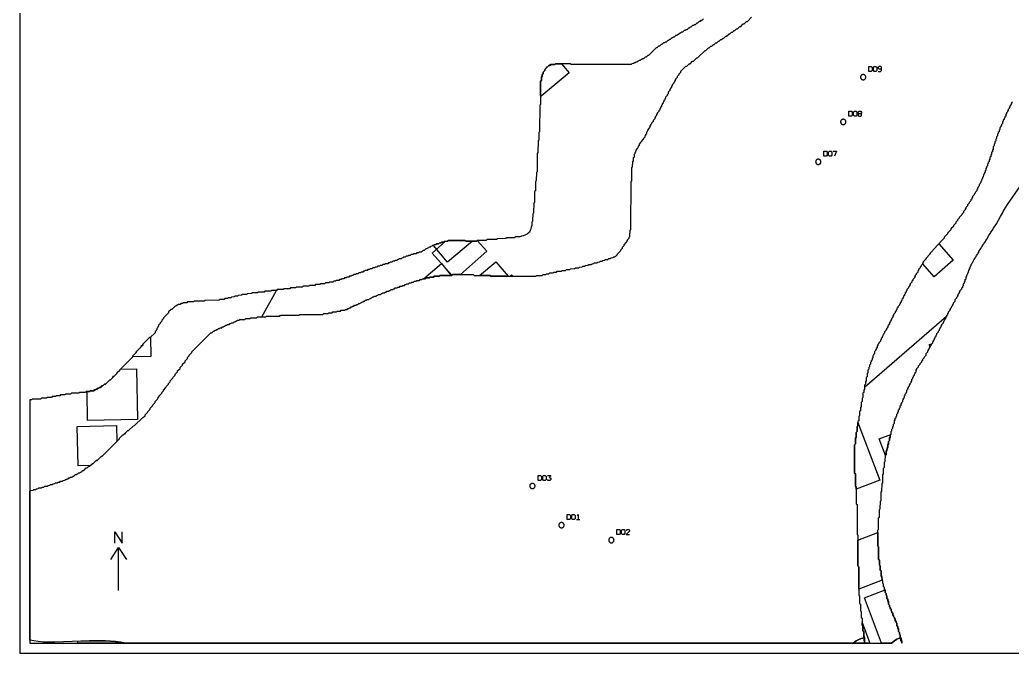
# Model space of a CAD drawing. Header units: millimetres. Extents: x 0 to 1219, y 0 to 1240.
# Drawn here: x 0 to 597, y 0 to 381 of the extents above; entities that cross this region are included whole.
import ezdxf

# ---------------------------------------------------------------- set-up
doc = ezdxf.new("R2010")
doc.units = ezdxf.units.MM
for name, color, linetype in [('CUT_DOWEL_3.2', 2, 'Continuous'), ('CUT_OUTER', 1, 'Continuous'), ('ENGRAVE_BLDG_BOX', 5, 'Continuous'), ('ENGRAVE_BLDG_FOOTPRINT', 8, 'Continuous'), ('ENGRAVE_NEXT', 3, 'Continuous'), ('ENGRAVE_NORTH', 2, 'Continuous'), ('ENGRAVE_SITE_BOUNDARY', 6, 'Continuous'), ('ENGRAVE_TEXT', 2, 'Continuous'), ('SHEET_EDGE', 7, 'Continuous')]:
    doc.layers.add(name, color=color, linetype=linetype)

msp = doc.modelspace()

# ---------------------------------------------------------------- linework, layer by layer
at = {"layer": 'CUT_DOWEL_3.2'}
for points in [[(509.29, 346.95), (509.28, 347.16), (509.24, 347.37), (509.17, 347.56), (509.08, 347.75), (508.96, 347.93), (508.82, 348.08), (508.66, 348.22), (508.49, 348.34), (508.3, 348.43), (508.1, 348.5), (507.9, 348.54), (507.69, 348.55), (507.48, 348.54), (507.28, 348.5), (507.08, 348.43), (506.89, 348.34), (506.72, 348.22), (506.56, 348.08), (506.42, 347.93), (506.3, 347.75), (506.21, 347.56), (506.15, 347.37), (506.1, 347.16), (506.09, 346.95), (506.1, 346.74), (506.15, 346.54), (506.21, 346.34), (506.3, 346.15), (506.42, 345.98), (506.56, 345.82), (506.72, 345.68), (506.89, 345.57), (507.08, 345.47), (507.28, 345.41), (507.48, 345.37), (507.69, 345.35), (507.9, 345.37), (508.1, 345.41), (508.3, 345.47), (508.49, 345.57), (508.66, 345.68), (508.82, 345.82), (508.96, 345.98), (509.08, 346.15), (509.17, 346.34), (509.24, 346.54), (509.28, 346.74), (509.29, 346.95)], [(497.29, 319.95), (497.28, 320.16), (497.24, 320.37), (497.17, 320.56), (497.08, 320.75), (496.96, 320.93), (496.82, 321.08), (496.66, 321.22), (496.49, 321.34), (496.3, 321.43), (496.1, 321.5), (495.9, 321.54), (495.69, 321.55), (495.48, 321.54), (495.28, 321.5), (495.08, 321.43), (494.89, 321.34), (494.72, 321.22), (494.56, 321.08), (494.42, 320.93), (494.3, 320.75), (494.21, 320.56), (494.15, 320.37), (494.1, 320.16), (494.09, 319.95), (494.1, 319.74), (494.15, 319.54), (494.21, 319.34), (494.3, 319.15), (494.42, 318.98), (494.56, 318.82), (494.72, 318.68), (494.89, 318.57), (495.08, 318.47), (495.28, 318.41), (495.48, 318.37), (495.69, 318.35), (495.9, 318.37), (496.1, 318.41), (496.3, 318.47), (496.49, 318.57), (496.66, 318.68), (496.82, 318.82), (496.96, 318.98), (497.08, 319.15), (497.17, 319.34), (497.24, 319.54), (497.28, 319.74), (497.29, 319.95)], [(482.29, 295.95), (482.28, 296.16), (482.24, 296.37), (482.17, 296.56), (482.08, 296.75), (481.96, 296.93), (481.82, 297.08), (481.66, 297.22), (481.49, 297.34), (481.3, 297.43), (481.1, 297.5), (480.9, 297.54), (480.69, 297.55), (480.48, 297.54), (480.28, 297.5), (480.08, 297.43), (479.89, 297.34), (479.72, 297.22), (479.56, 297.08), (479.42, 296.93), (479.3, 296.75), (479.21, 296.56), (479.15, 296.37), (479.1, 296.16), (479.09, 295.95), (479.1, 295.74), (479.15, 295.54), (479.21, 295.34), (479.3, 295.15), (479.42, 294.98), (479.56, 294.82), (479.72, 294.68), (479.89, 294.57), (480.08, 294.47), (480.28, 294.41), (480.48, 294.37), (480.69, 294.35), (480.9, 294.37), (481.1, 294.41), (481.3, 294.47), (481.49, 294.57), (481.66, 294.68), (481.82, 294.82), (481.96, 294.98), (482.08, 295.15), (482.17, 295.34), (482.24, 295.54), (482.28, 295.74), (482.29, 295.95)], [(310.18, 100.69), (310.16, 100.9), (310.12, 101.11), (310.06, 101.31), (309.96, 101.49), (309.85, 101.67), (309.71, 101.83), (309.55, 101.96), (309.38, 102.08), (309.19, 102.17), (308.99, 102.24), (308.79, 102.28), (308.58, 102.29), (308.37, 102.28), (308.16, 102.24), (307.97, 102.17), (307.78, 102.08), (307.6, 101.96), (307.45, 101.83), (307.31, 101.67), (307.19, 101.49), (307.1, 101.31), (307.03, 101.11), (306.99, 100.9), (306.98, 100.69), (306.99, 100.49), (307.03, 100.28), (307.1, 100.08), (307.19, 99.89), (307.31, 99.72), (307.45, 99.56), (307.6, 99.43), (307.78, 99.31), (307.97, 99.22), (308.16, 99.15), (308.37, 99.11), (308.58, 99.09), (308.79, 99.11), (308.99, 99.15), (309.19, 99.22), (309.38, 99.31), (309.55, 99.43), (309.71, 99.56), (309.85, 99.72), (309.96, 99.89), (310.06, 100.08), (310.12, 100.28), (310.16, 100.49), (310.18, 100.69)], [(327.69, 77.1), (327.68, 77.31), (327.64, 77.51), (327.57, 77.71), (327.48, 77.9), (327.36, 78.07), (327.22, 78.23), (327.07, 78.37), (326.89, 78.48), (326.7, 78.58), (326.51, 78.64), (326.3, 78.68), (326.09, 78.7), (325.88, 78.68), (325.68, 78.64), (325.48, 78.58), (325.29, 78.48), (325.12, 78.37), (324.96, 78.23), (324.82, 78.07), (324.71, 77.9), (324.61, 77.71), (324.55, 77.51), (324.5, 77.31), (324.49, 77.1), (324.5, 76.89), (324.55, 76.68), (324.61, 76.49), (324.71, 76.3), (324.82, 76.12), (324.96, 75.97), (325.12, 75.83), (325.29, 75.71), (325.48, 75.62), (325.68, 75.55), (325.88, 75.51), (326.09, 75.5), (326.3, 75.51), (326.51, 75.55), (326.7, 75.62), (326.89, 75.71), (327.07, 75.83), (327.22, 75.97), (327.36, 76.12), (327.48, 76.3), (327.57, 76.49), (327.64, 76.68), (327.68, 76.89), (327.69, 77.1)], [(357.69, 68.1), (357.68, 68.31), (357.64, 68.51), (357.57, 68.71), (357.48, 68.9), (357.36, 69.07), (357.22, 69.23), (357.07, 69.37), (356.89, 69.48), (356.7, 69.58), (356.51, 69.64), (356.3, 69.68), (356.09, 69.7), (355.88, 69.68), (355.68, 69.64), (355.48, 69.58), (355.29, 69.48), (355.12, 69.37), (354.96, 69.23), (354.82, 69.07), (354.71, 68.9), (354.61, 68.71), (354.55, 68.51), (354.5, 68.31), (354.49, 68.1), (354.5, 67.89), (354.55, 67.68), (354.61, 67.49), (354.71, 67.3), (354.82, 67.12), (354.96, 66.97), (355.12, 66.83), (355.29, 66.71), (355.48, 66.62), (355.68, 66.55), (355.88, 66.51), (356.09, 66.5), (356.3, 66.51), (356.51, 66.55), (356.7, 66.62), (356.89, 66.71), (357.07, 66.83), (357.22, 66.97), (357.36, 67.12), (357.48, 67.3), (357.57, 67.49), (357.64, 67.68), (357.68, 67.89), (357.69, 68.1)]]:
    msp.add_lwpolyline(points, close=True, dxfattribs=at)
at = {"layer": 'CUT_OUTER'}
msp.add_lwpolyline([(411.5, 382.02), (410.5, 381.03), (410, 381.02), (409.5, 380.53), (409, 380.52), (408, 379.53), (407.48, 379.5), (406.5, 378.53), (406, 378.52), (405.5, 378.03), (405, 378.02), (404, 377.03), (403.5, 377.02), (403, 376.53), (402.5, 376.52), (401.5, 375.53), (401, 375.52), (400.5, 375.03), (400, 375.02), (399, 374.03), (398.5, 374.02), (398, 373.53), (397.5, 373.52), (396.5, 372.53), (396, 372.52), (395.5, 372.03), (395, 372.02), (394, 371.03), (393.5, 371.02), (393, 370.53), (392.5, 370.52), (391.5, 369.53), (391, 369.52), (390.5, 369.03), (390, 369.02), (389, 368.03), (388.5, 368.02), (388, 367.53), (387.5, 367.52), (386.5, 366.53), (386, 366.52), (385, 365.53), (384.5, 365.52), (383.5, 364.53), (382.98, 364.5), (378.5, 360.04), (378, 360.02), (377, 359.04), (376.5, 359.03), (375.5, 358.05), (375, 358.03), (374.5, 357.54), (374, 357.53), (373.5, 357.04), (373, 357.03), (372.5, 356.55), (372, 356.53), (371.5, 356.05), (371, 356.03), (370.5, 355.55), (369.94, 355.5), (369.5, 355.06), (368.5, 355.03), (368, 354.56), (332.5, 354.53), (332, 354.55), (331.5, 355.02), (322.5, 355.02), (322, 354.54), (319.5, 354.51), (319, 354.03), (318.48, 354), (317.5, 353.03), (316.98, 353), (316.97, 352.5), (316, 351.53), (315.96, 351), (314.98, 350), (314.96, 349), (314.48, 348.5), (314.46, 347.5), (313.98, 347), (313.95, 345), (313.48, 344.5), (313.44, 331), (313.42, 330.5), (312.96, 330), (312.92, 314.5), (312.89, 314), (312.45, 313.5), (312.39, 309), (311.95, 308.5), (311.88, 301.5), (311.45, 301), (311.4, 290.5), (311.36, 290), (310.94, 289.5), (310.85, 284.5), (310.43, 284), (310.33, 278.5), (309.92, 278), (309.85, 272), (309.79, 271.5), (309.5, 271.21), (309.4, 271), (309.3, 265.5), (309.22, 265), (309, 264.79), (308.86, 264.5), (308.72, 260.5), (308.6, 260), (308.3, 259.5), (308.14, 257.5), (307.73, 256.5), (307.49, 255), (307.3, 254.5), (306.72, 253.5), (305.5, 252.32), (305, 252.07), (304, 251.83), (303, 251.39), (302, 251.25), (301.5, 250.99), (301, 250.84), (298.5, 250.67), (298, 250.36), (297.5, 250.25), (293, 250.12), (292.75, 250), (292.5, 249.75), (292, 249.68), (287.5, 249.59), (287, 249.19), (286.5, 249.14), (281.5, 249.07), (281, 248.65), (280.5, 248.61), (275.5, 248.56), (275, 248.13), (268.5, 248.1), (268, 248.55), (258, 248.53), (257.5, 248.06), (255.5, 248.03), (255, 247.55), (254, 247.53), (253.5, 247.05), (252.5, 247.03), (252, 246.55), (251, 246.53), (250.5, 246.05), (249.5, 246.03), (249, 245.55), (248.5, 245.53), (248, 245.05), (247.5, 245.03), (247, 244.55), (246.5, 244.53), (246, 244.05), (245.5, 244.03), (245, 243.55), (244.5, 243.53), (243.5, 242.56), (243, 242.53), (242.5, 242.05), (241.94, 242), (241.5, 241.56), (240.5, 241.53), (240, 241.05), (239, 241.03), (238.5, 240.55), (237, 240.52), (236.5, 240.05), (235.5, 240.02), (235, 239.55), (234, 239.52), (233.5, 239.04), (232.5, 239.02), (232, 238.54), (231, 238.52), (230.5, 238.04), (229.96, 238), (229.5, 237.54), (228.5, 237.52), (228, 237.04), (227.46, 237), (227, 236.54), (226, 236.52), (225.5, 236.04), (224.5, 236.02), (224, 235.54), (223, 235.52), (222.5, 235.04), (221.96, 235), (221.5, 234.54), (220, 234.52), (219.5, 234.04), (218.5, 234.02), (218, 233.54), (217, 233.52), (216.5, 233.04), (215.5, 233.02), (215, 232.54), (214, 232.52), (213.5, 232.04), (212.5, 232.02), (212, 231.54), (211, 231.52), (210.5, 231.03), (209.5, 231.02), (209, 230.53), (208, 230.52), (207.5, 230.03), (206.96, 230), (206.5, 229.54), (205.5, 229.52), (205, 229.03), (204, 229.02), (203.5, 228.53), (202.5, 228.52), (202, 228.03), (201, 228.02), (200.5, 227.53), (199.96, 227.5), (199.5, 227.04), (198.5, 227.02), (198, 226.53), (197, 226.52), (196.5, 226.03), (195.5, 226.02), (195, 225.53), (194, 225.52), (193.5, 225.03), (192.5, 225.02), (192, 224.54), (190.5, 224.52), (190, 224.03), (189, 224.02), (188.5, 223.54), (186.5, 223.52), (186, 223.03), (184, 223.02), (183.5, 222.53), (181, 222.52), (180.5, 222.03), (178, 222.02), (177.5, 221.53), (174.5, 221.52), (174, 221.03), (170.5, 221.01), (170, 220.53), (166.5, 220.51), (166, 220.03), (163, 220.01), (162.5, 219.53), (159, 219.51), (158.5, 219.03), (155, 219.01), (154.5, 218.53), (151.5, 218.51), (151, 218.03), (147.5, 218.01), (147, 217.53), (143.5, 217.51), (143, 217.03), (140, 217.01), (139.5, 216.53), (137, 216.51), (136.5, 216.03), (134, 216.01), (133.5, 215.53), (131.5, 215.51), (131, 215.03), (129.5, 215.01), (129, 214.53), (127.5, 214.51), (127, 214.03), (125.5, 214.01), (125, 213.53), (123.5, 213.52), (123, 213.03), (120.5, 213.01), (120, 212.53), (111.5, 212.51), (111, 212.03), (105, 212.01), (104.5, 211.52), (101, 211.51), (100.5, 211.02), (98.5, 211.01), (98, 210.52), (97, 210.51), (96.5, 210.02), (95.5, 210.01), (95, 209.52), (94.48, 209.5), (94, 209.02), (93.5, 209.01), (91.5, 207.02), (91, 207.01), (89.5, 205.52), (89.47, 205), (86.48, 202), (86.47, 201.5), (85.48, 200.5), (85.47, 200), (84.5, 199.03), (84.47, 198.5), (83.48, 197.5), (83.47, 197), (82.98, 196.5), (82.96, 196), (82.48, 195.5), (82.46, 195), (81.97, 194.5), (81.96, 194), (81.47, 193.5), (81.45, 193), (78.5, 190.05), (78, 190.03), (76.47, 188.5), (74, 186.03), (73.95, 185.5), (73.5, 185.05), (73, 185.03), (72.95, 184.5), (70, 181.54), (69.95, 181), (67.97, 179), (67.94, 178.5), (60, 170.55), (59.92, 170), (59.5, 169.58), (59, 169.54), (58.5, 169.05), (58.43, 168.5), (57, 167.06), (56.5, 166.57), (56, 166.54), (55.92, 166), (55, 165.07), (54.5, 164.58), (53.94, 164.5), (51.5, 162.09), (51, 162.05), (50, 161.09), (49.43, 161), (48.5, 160.09), (48, 160.05), (47.5, 159.59), (47, 159.55), (46.5, 159.09), (46, 159.05), (45.5, 158.59), (45, 158.56), (44.5, 158.1), (42.5, 158.04), (42, 157.58), (40, 157.54), (39.5, 157.08), (36, 157.03), (35.5, 156.57), (31, 156.53), (30.5, 156.06), (27.5, 156.03), (27, 155.56), (24.5, 155.53), (24, 155.06), (22, 155.03), (21.5, 154.55), (19.5, 154.53), (19, 154.06), (16.5, 154.03), (16, 153.55), (13, 153.52), (12.5, 153.05), (7.5, 153.02), (7, 152.54), (6, 152.53), (6, 6), (6, 6), (524.73, 6), (526.5, 7.42), (528, 8.35), (529, 8.8), (529.5, 8.94), (530, 8.94), (530.31, 8.5), (530.45, 7.5), (530.95, 7), (531.01, 6), (531.01, 7.5), (530.52, 8), (530.51, 9), (530.02, 9.5), (530.01, 11), (529.52, 11.5), (529.51, 12.5), (529.03, 13), (529.01, 14.5), (528.53, 15), (528.51, 16), (528.03, 16.5), (528.01, 18), (527.52, 18.5), (527.5, 19.03), (527.03, 19.5), (527.01, 20.5), (526.52, 21), (526.52, 21.5), (526.03, 22), (526, 22.53), (525.53, 23), (525.51, 24), (525.03, 24.5), (525, 25.03), (524.53, 25.5), (524.51, 26.5), (524.03, 27), (524, 27.53), (523.53, 28), (523.52, 29), (523.03, 29.5), (523.01, 31), (522.53, 31.5), (522.51, 32.5), (522.03, 33), (522.01, 34.5), (521.53, 35), (521.51, 36), (521.03, 36.5), (521.01, 38), (520.52, 38.5), (520.51, 39.5), (520.03, 40), (520.01, 41.5), (519.53, 42), (519.51, 43.5), (519.03, 44), (519.01, 46), (518.53, 46.5), (518.51, 49.5), (518.02, 50), (518.01, 52.5), (517.52, 53), (517.51, 56), (517.02, 56.5), (517.01, 64), (516.52, 64.5), (516.52, 74), (517.01, 74.5), (517.02, 81.5), (517.51, 82), (517.52, 86.5), (518.01, 87), (518.03, 91.5), (518.51, 92), (518.53, 97), (519.01, 97.5), (519.03, 102), (519.51, 102.5), (519.53, 107.5), (520.01, 108), (520.03, 111.5), (520.51, 112), (520.53, 115), (521.02, 115.5), (521.04, 119), (521.52, 119.5), (521.54, 121.5), (522.02, 122), (522.04, 123.5), (522.52, 124), (522.54, 125.5), (523.02, 126), (523.04, 127.5), (523.52, 128), (523.54, 129.5), (524.02, 130), (524.04, 131.5), (524.52, 132), (524.54, 133.5), (525.02, 134), (525.04, 135), (525.52, 135.5), (525.54, 136.5), (526.02, 137), (526.04, 138), (526.52, 138.5), (526.54, 140), (527.02, 140.5), (527.04, 141.5), (527.5, 141.96), (527.54, 142.5), (528.02, 143), (528.04, 144), (528.5, 144.46), (528.54, 145), (529.02, 145.5), (529.04, 146.5), (529.5, 146.96), (529.54, 147.5), (530.02, 148), (530.05, 149), (530.5, 149.45), (530.54, 150), (531.03, 150.5), (531.04, 151), (531.52, 151.5), (531.55, 152.5), (532, 152.95), (532.04, 153.5), (532.52, 154), (532.55, 155), (533, 155.45), (533.05, 156), (533.53, 156.5), (533.54, 157), (534.03, 157.5), (534.05, 158.5), (534.5, 158.95), (534.55, 159.5), (535.03, 160), (535.05, 160.5), (535.53, 161), (535.55, 161.5), (536.03, 162), (536.05, 162.5), (536.53, 163), (536.55, 163.5), (537.03, 164), (537.06, 165), (537.5, 165.44), (537.55, 166), (538.03, 166.5), (538.05, 167), (538.53, 167.5), (538.55, 168), (539.03, 168.5), (539.05, 169), (539.53, 169.5), (539.56, 170.5), (540.04, 171), (540.07, 171.5), (541.04, 172.5), (541.06, 173), (542.03, 174), (542.06, 174.5), (543.03, 175.5), (543.06, 176), (543.54, 176.5), (543.56, 177), (544.5, 177.95), (544.56, 178.5), (545.53, 179.5), (545.57, 180.5), (546.54, 181.5), (546.56, 182), (547.04, 182.5), (547.06, 183), (547.54, 183.5), (547.56, 184), (548.04, 184.5), (548.07, 185), (548.54, 185.5), (548.57, 186), (549.54, 187), (549.56, 187.5), (550.04, 188), (550.07, 188.5), (550.54, 189), (550.57, 189.5), (551.04, 190), (551.07, 190.5), (551.55, 191), (551.57, 191.5), (552.05, 192), (552.08, 192.5), (553.04, 193.5), (553.07, 194), (553.55, 194.5), (553.58, 195), (554.05, 195.5), (554.08, 196), (554.55, 196.5), (554.58, 197), (555.05, 197.5), (555.09, 198), (556.05, 199), (556.08, 199.5), (556.55, 200), (556.59, 200.5), (557.05, 201), (557.09, 201.5), (557.56, 202), (557.59, 202.5), (558.06, 203), (558.1, 203.5), (558.56, 204), (558.6, 204.5), (559.06, 205), (559.11, 205.5), (560.06, 206.5), (560.1, 207), (560.56, 207.5), (560.6, 208), (561.07, 208.5), (561.11, 209), (561.57, 209.5), (561.61, 210), (562.07, 210.5), (562.13, 211), (563.06, 212), (563.14, 213), (564.08, 214), (564.12, 214.5), (564.58, 215), (564.63, 215.5), (565.08, 216), (565.14, 216.5), (565.59, 217), (565.64, 217.5), (566.09, 218), (566.16, 218.5), (567.09, 219.5), (567.14, 220), (567.59, 220.5), (567.64, 221), (568.09, 221.5), (568.18, 222.5), (568.5, 222.82), (568.61, 223), (568.67, 223.5), (569.1, 224), (569.19, 225), (569.61, 225.5), (569.72, 226.5), (570.12, 227), (570.24, 228), (570.64, 228.5), (570.73, 229), (571.13, 229.5), (571.27, 230.5), (571.66, 231), (571.75, 231.5), (572.15, 232), (572.31, 233), (572.68, 233.5), (572.8, 234), (573.19, 234.5), (573.3, 235), (573.69, 235.5), (573.82, 236), (574.21, 236.5), (574.35, 237), (575.19, 238), (575.33, 238.5), (575.72, 239), (575.87, 239.5), (576.71, 240.5), (576.84, 241), (577.23, 241.5), (577.38, 242), (577.75, 242.5), (577.92, 243), (578.74, 244), (578.9, 244.5), (579.27, 245), (579.46, 245.5), (580.27, 246.5), (580.47, 247), (581.28, 248), (581.48, 248.5), (582.28, 249.5), (582.47, 250), (582.81, 250.5), (583.57, 252), (584.35, 253), (584.58, 253.5), (585.35, 254.5), (586.14, 256), (587.9, 258.5), (590.29, 263), (591.53, 265), (592, 265.99), (592.66, 267), (594.5, 270.21), (602.47, 281.5)], dxfattribs=at)
at = {"layer": 'ENGRAVE_BLDG_BOX'}
for points in [[(330.68, 349.57), (313.82, 335.43), (313.45, 335.87), (313.48, 344.5), (313.95, 345), (313.98, 347), (314.46, 347.5), (314.48, 348.5), (314.96, 349), (314.98, 350), (315.96, 351), (316, 351.53), (316.97, 352.5), (316.98, 353), (317.5, 353.03), (318.48, 354), (319, 354.03), (319.5, 354.51), (322, 354.54), (322.5, 355.02), (326.1, 355.02), (330.68, 349.57)], [(248.21, 241.02), (256.09, 248.04), (257.5, 248.06), (258, 248.53), (268, 248.55), (268.5, 248.1), (275, 248.13), (275.38, 248.46), (281.11, 242.03), (265.37, 228.02), (262, 228.02), (260.5, 228.02), (260.12, 227.65), (248.21, 241.02)], [(257.48, 235.56), (249.06, 245.6), (249.5, 246.03), (250.5, 246.05), (251, 246.53), (252, 246.55), (252.5, 247.03), (253.5, 247.05), (254, 247.53), (255, 247.55), (255.5, 248.03), (257.5, 248.06), (258, 248.53), (268, 248.55), (268.5, 248.1), (272.45, 248.12), (257.48, 235.56)], [(561.87, 236.74), (550.48, 226.68), (543.53, 234.55), (543.55, 235), (544.03, 235.5), (544.05, 236), (545.53, 237.5), (545.55, 238), (548, 240.46), (548.05, 241), (551.5, 244.47), (551.54, 245), (553.16, 246.62), (561.87, 236.74)], [(253.81, 234.62), (259.75, 227.53), (253, 227.51), (252.5, 227.03), (249.5, 227.01), (249, 226.53), (247, 226.51), (246.5, 226.03), (244.5, 226.01), (244, 225.53), (242.96, 225.52), (253.81, 234.62)], [(286.58, 235.8), (293.93, 227.04), (284, 227.03), (283.5, 227.04), (283, 227.52), (276.72, 227.53), (286.58, 235.8)], [(296.02, 227.88), (296.77, 227.04), (295.08, 227.04), (296.02, 227.88)], [(78.89, 178.68), (67.92, 178.48), (67.94, 178.5), (67.97, 179), (69.95, 181), (70, 181.54), (72.95, 184.5), (73, 185.03), (73.5, 185.05), (73.95, 185.5), (74, 186.03), (76.47, 188.5), (78, 190.03), (78.5, 190.05), (78.67, 190.22), (78.89, 178.68)], [(547.45, 185.79), (548.89, 186.33), (548.57, 186), (548.54, 185.5), (548.07, 185), (548.04, 184.5), (547.97, 184.43), (547.45, 185.79)], [(70.28, 171.31), (70.85, 140.78), (40.77, 140.22), (40.45, 157.55), (42, 157.58), (42.5, 158.04), (44.5, 158.1), (45, 158.56), (45.5, 158.59), (46, 159.05), (46.5, 159.09), (47, 159.55), (47.5, 159.59), (48, 160.05), (48.5, 160.09), (49.43, 161), (50, 161.09), (51, 162.05), (51.5, 162.09), (53.94, 164.5), (54.5, 164.58), (55, 165.07), (55.92, 166), (56, 166.54), (56.5, 166.57), (57, 167.06), (58.43, 168.5), (58.5, 169.05), (59, 169.54), (59.5, 169.58), (59.92, 170), (60, 170.55), (60.58, 171.13), (70.28, 171.31)], [(517.68, 104.15), (503.51, 98.78), (503.51, 100), (503.03, 100.5), (503.01, 108), (502.53, 108.5), (502.54, 125.5), (503.02, 126), (503.04, 129.5), (503.52, 130), (503.54, 133), (504.02, 133.5), (504.04, 136.5), (504.52, 137), (504.53, 138.89), (517.68, 104.15)], [(35.01, 112.91), (34.57, 136.6), (58.26, 137.04), (58.44, 127.5), (51.5, 120.57), (49.5, 118.58), (48.94, 118.5), (46.5, 116.09), (46, 116.05), (44, 114.09), (43.5, 114.05), (42.47, 113.05), (35.01, 112.91)], [(62.91, 132.4), (63.36, 132.41), (62.92, 131.98), (62.91, 132.4)], [(517.34, 129.11), (524.25, 131.72), (524.04, 131.5), (524.02, 130), (523.54, 129.5), (523.52, 128), (523.04, 127.5), (523.02, 126), (522.54, 125.5), (522.52, 124), (522.04, 123.5), (522.02, 122), (521.54, 121.5), (521.52, 119.5), (521.13, 119.1), (517.34, 129.11)], [(505.03, 38.64), (505.01, 52), (504.52, 52.5), (504.51, 68.15), (516.52, 72.7), (516.52, 64.5), (517.01, 64), (517.02, 56.5), (517.51, 56), (517.52, 53), (518.01, 52.5), (518.02, 50), (518.51, 49.5), (518.53, 46.5), (519.01, 46), (519.03, 44), (519.07, 43.96), (505.03, 38.64)], [(508.43, 33.35), (520.93, 38.08), (521.01, 38), (521.03, 36.5), (521.51, 36), (521.53, 35), (522.01, 34.5), (522.03, 33), (522.51, 32.5), (522.53, 31.5), (523.01, 31), (523.03, 29.5), (523.52, 29), (523.53, 28), (524, 27.53), (524.03, 27), (524.51, 26.5), (524.53, 25.5), (525, 25.03), (525.03, 24.5), (525.51, 24), (525.53, 23), (526, 22.53), (526.03, 22), (526.52, 21.5), (526.52, 21), (527.01, 20.5), (527.03, 19.5), (527.5, 19.03), (527.52, 18.5), (528.01, 18), (528.03, 16.5), (528.51, 16), (528.53, 15), (529.01, 14.5), (529.03, 13), (529.51, 12.5), (529.52, 11.5), (530.01, 11), (530.02, 9.5), (530.51, 9), (530.52, 8), (531.01, 7.5), (531.01, 7.38), (530.69, 7.26), (530.45, 7.5), (530.31, 8.5), (530, 8.94), (529.5, 8.94), (529, 8.8), (528, 8.35), (526.5, 7.42), (524.73, 6), (518.79, 6), (508.43, 33.35)], [(484.93, 6), (501.58, 6), (503.5, 7.38), (505, 8.24), (506.5, 8.86), (507.5, 9.12), (508, 9.15), (508.15, 9), (508.37, 8.5), (508.49, 6), (509, 6), (508.51, 6.5), (508.51, 9.5), (508.02, 10), (508.01, 13), (507.53, 13.5), (507.51, 16.5), (507.03, 17), (507.02, 18.42), (511.72, 6), (484.93, 6), (484.93, 6)], [(34.9, 7.15), (42, 7.34), (47.5, 7.41), (51.5, 7.35), (54.5, 7.2), (57.5, 6.94), (60.5, 6.54), (61.05, 6.45), (61.05, 6), (34.92, 6), (34.9, 7.15)], [(66.32, 6), (91.54, 6), (91.54, 6), (66.32, 6), (66.32, 6)], [(148.05, 6), (200.78, 6), (200.78, 6), (148.05, 6), (148.05, 6)], [(401.26, 6), (380.12, 6), (380.12, 6), (401.26, 6), (401.26, 6)], [(474.5, 6), (442.27, 6), (442.27, 6), (474.5, 6), (474.5, 6)]]:
    msp.add_lwpolyline(points, close=True, dxfattribs=at)
at = {"layer": 'ENGRAVE_BLDG_FOOTPRINT'}
for points in [[(330.68, 349.57), (313.82, 335.43), (313.45, 335.87), (313.48, 344.5), (313.95, 345), (313.98, 347), (314.46, 347.5), (314.48, 348.5), (314.96, 349), (314.98, 350), (315.96, 351), (316, 351.53), (316.97, 352.5), (316.98, 353), (317.5, 353.03), (318.48, 354), (319, 354.03), (319.5, 354.51), (322, 354.54), (322.5, 355.02), (326.1, 355.02), (330.68, 349.57)], [(248.21, 241.02), (256.09, 248.04), (257.5, 248.06), (258, 248.53), (268, 248.55), (268.5, 248.1), (275, 248.13), (275.38, 248.46), (281.11, 242.03), (265.37, 228.02), (262, 228.02), (260.5, 228.02), (260.12, 227.65), (248.21, 241.02)], [(257.48, 235.56), (249.06, 245.6), (249.5, 246.03), (250.5, 246.05), (251, 246.53), (252, 246.55), (252.5, 247.03), (253.5, 247.05), (254, 247.53), (255, 247.55), (255.5, 248.03), (257.5, 248.06), (258, 248.53), (268, 248.55), (268.5, 248.1), (272.45, 248.12), (257.48, 235.56)], [(543.53, 234.55), (543.55, 235), (544.03, 235.5), (544.05, 236), (545.53, 237.5), (545.55, 238), (548, 240.46), (548.05, 241), (551.5, 244.47), (551.54, 245), (553.16, 246.62), (561.87, 236.74), (550.48, 226.68), (543.53, 234.55)], [(253.81, 234.62), (259.75, 227.53), (253, 227.51), (252.5, 227.03), (249.5, 227.01), (249, 226.53), (247, 226.51), (246.5, 226.03), (244.5, 226.01), (244, 225.53), (242.96, 225.52), (253.81, 234.62)], [(286.58, 235.8), (293.93, 227.04), (284, 227.03), (283.5, 227.04), (283, 227.52), (276.72, 227.53), (286.58, 235.8)], [(296.02, 227.88), (296.77, 227.04), (295.08, 227.04), (296.02, 227.88)], [(78.89, 178.68), (67.92, 178.48), (67.94, 178.5), (67.97, 179), (69.95, 181), (70, 181.54), (72.95, 184.5), (73, 185.03), (73.5, 185.05), (73.95, 185.5), (74, 186.03), (76.47, 188.5), (78, 190.03), (78.5, 190.05), (78.67, 190.22), (78.89, 178.68)], [(548.89, 186.33), (548.57, 186), (548.54, 185.5), (548.07, 185), (548.04, 184.5), (547.97, 184.43), (547.45, 185.79), (548.89, 186.33)], [(70.28, 171.31), (70.85, 140.78), (40.77, 140.22), (40.45, 157.55), (42, 157.58), (42.5, 158.04), (44.5, 158.1), (45, 158.56), (45.5, 158.59), (46, 159.05), (46.5, 159.09), (47, 159.55), (47.5, 159.59), (48, 160.05), (48.5, 160.09), (49.43, 161), (50, 161.09), (51, 162.05), (51.5, 162.09), (53.94, 164.5), (54.5, 164.58), (55, 165.07), (55.92, 166), (56, 166.54), (56.5, 166.57), (57, 167.06), (58.43, 168.5), (58.5, 169.05), (59, 169.54), (59.5, 169.58), (59.92, 170), (60, 170.55), (60.58, 171.13), (70.28, 171.31)], [(517.68, 104.15), (503.51, 98.78), (503.51, 100), (503.03, 100.5), (503.01, 108), (502.53, 108.5), (502.54, 125.5), (503.02, 126), (503.04, 129.5), (503.52, 130), (503.54, 133), (504.02, 133.5), (504.04, 136.5), (504.52, 137), (504.53, 138.89), (517.68, 104.15)], [(58.26, 137.04), (58.44, 127.5), (51.5, 120.57), (49.5, 118.58), (48.94, 118.5), (46.5, 116.09), (46, 116.05), (44, 114.09), (43.5, 114.05), (42.47, 113.05), (35.01, 112.91), (34.57, 136.6), (58.26, 137.04)], [(63.36, 132.41), (62.92, 131.98), (62.91, 132.4), (63.36, 132.41)], [(524.25, 131.72), (524.04, 131.5), (524.02, 130), (523.54, 129.5), (523.52, 128), (523.04, 127.5), (523.02, 126), (522.54, 125.5), (522.52, 124), (522.04, 123.5), (522.02, 122), (521.54, 121.5), (521.52, 119.5), (521.13, 119.1), (517.34, 129.11), (524.25, 131.72)], [(516.52, 72.7), (516.52, 64.5), (517.01, 64), (517.02, 56.5), (517.51, 56), (517.52, 53), (518.01, 52.5), (518.02, 50), (518.51, 49.5), (518.53, 46.5), (519.01, 46), (519.03, 44), (519.07, 43.96), (505.03, 38.64), (505.01, 52), (504.52, 52.5), (504.51, 68.15), (516.52, 72.7)], [(520.93, 38.08), (521.01, 38), (521.03, 36.5), (521.51, 36), (521.53, 35), (522.01, 34.5), (522.03, 33), (522.51, 32.5), (522.53, 31.5), (523.01, 31), (523.03, 29.5), (523.52, 29), (523.53, 28), (524, 27.53), (524.03, 27), (524.51, 26.5), (524.53, 25.5), (525, 25.03), (525.03, 24.5), (525.51, 24), (525.53, 23), (526, 22.53), (526.03, 22), (526.52, 21.5), (526.52, 21), (527.01, 20.5), (527.03, 19.5), (527.5, 19.03), (527.52, 18.5), (528.01, 18), (528.03, 16.5), (528.51, 16), (528.53, 15), (529.01, 14.5), (529.03, 13), (529.51, 12.5), (529.52, 11.5), (530.01, 11), (530.02, 9.5), (530.51, 9), (530.52, 8), (531.01, 7.5), (531.01, 7.38), (530.69, 7.26), (530.45, 7.5), (530.31, 8.5), (530, 8.94), (529.5, 8.94), (529, 8.8), (528, 8.35), (526.5, 7.42), (524.73, 6), (518.79, 6), (508.43, 33.35), (520.93, 38.08)], [(511.72, 6), (484.93, 6), (484.93, 6), (501.58, 6), (503.5, 7.38), (505, 8.24), (506.5, 8.86), (507.5, 9.12), (508, 9.15), (508.15, 9), (508.37, 8.5), (508.49, 6), (509, 6), (508.51, 6.5), (508.51, 9.5), (508.02, 10), (508.01, 13), (507.53, 13.5), (507.51, 16.5), (507.03, 17), (507.02, 18.42), (511.72, 6)], [(61.05, 6), (34.92, 6), (34.9, 7.15), (42, 7.34), (47.5, 7.41), (51.5, 7.35), (54.5, 7.2), (57.5, 6.94), (60.5, 6.54), (61.05, 6.45), (61.05, 6)], [(91.54, 6), (66.32, 6), (66.32, 6), (91.54, 6), (91.54, 6)], [(200.78, 6), (148.05, 6), (148.05, 6), (200.78, 6), (200.78, 6)], [(380.12, 6), (401.26, 6), (401.26, 6), (380.12, 6), (380.12, 6)], [(442.27, 6), (474.5, 6), (474.5, 6), (442.27, 6), (442.27, 6)]]:
    msp.add_lwpolyline(points, close=True, dxfattribs=at)
at = {"layer": 'ENGRAVE_NEXT'}
msp.add_lwpolyline([(597.54, 332), (597.06, 331.5), (597.03, 331), (596.56, 330.5), (596.53, 330), (596.06, 329.5), (596.03, 329), (595.55, 328.5), (595.53, 328), (595.05, 327.5), (595.03, 327), (594.55, 326.5), (594.53, 326), (594.05, 325.5), (594.03, 325), (593.56, 324.5), (593.53, 323.5), (593.05, 323), (593.03, 322.5), (592.55, 322), (592.53, 321.5), (592.05, 321), (592, 320.45), (591.55, 320), (591.53, 319), (591.05, 318.5), (591.03, 318), (590.55, 317.5), (590.5, 316.95), (590.05, 316.5), (590.03, 315.5), (589.55, 315), (589.53, 314), (589.05, 313.5), (589, 312.95), (588.55, 312.5), (588.53, 311.5), (588.05, 311), (588.02, 310), (587.55, 309.5), (587.52, 308.5), (587.05, 308), (587.02, 307), (586.54, 306.5), (586.52, 305.5), (586.04, 305), (586.02, 303.5), (585.54, 303), (585.52, 302), (585.04, 301.5), (585.02, 300.5), (584.54, 300), (584.52, 299), (584.04, 298.5), (584.02, 297.5), (583.54, 297), (583.52, 296), (583.03, 295.5), (583, 294.96), (582.54, 294.5), (582.52, 293.5), (582.03, 293), (582, 292.46), (581.54, 292), (581.52, 291), (581.04, 290.5), (581.02, 289.5), (580.53, 289), (580.5, 288.46), (580.04, 288), (580.02, 287), (579.53, 286.5), (579.5, 285.97), (579.03, 285.5), (579.02, 284.5), (578.53, 284), (578.5, 283.47), (578.03, 283), (578.02, 282.5), (577.53, 282), (577.52, 281.5), (577.03, 281), (577.02, 280.5), (576.53, 280), (576.52, 279.5), (576.03, 279), (576.02, 278.5), (575.03, 277.5), (575.02, 277), (574.53, 276.5), (574.5, 275.97), (573.53, 275), (573.52, 274.5), (573.03, 274), (573.02, 273.5), (572.53, 273), (572.52, 272.5), (571.53, 271.5), (571.52, 271), (570.53, 270), (570.5, 269.47), (569.53, 268.5), (569.52, 268), (569.03, 267.5), (569.02, 267), (568.03, 266), (568.02, 265.5), (567.03, 264.5), (567, 263.97), (565.54, 262.5), (565.52, 262), (564.53, 261), (564.52, 260.5), (563.53, 259.5), (563.52, 259), (562.04, 257.5), (562, 256.97), (560.54, 255.5), (560.52, 255), (558.54, 253), (558.5, 252.47), (556.54, 250.5), (556.5, 249.97), (551.54, 245), (551.5, 244.47), (548.05, 241), (548, 240.46), (545.55, 238), (545.53, 237.5), (544.05, 236), (544.03, 235.5), (543.55, 235), (543.53, 234.5), (542.55, 233.5), (542.53, 233), (542.05, 232.5), (542.03, 232), (541.05, 231), (541.03, 230.5), (540.55, 230), (540.53, 229.5), (539.55, 228.5), (539.53, 228), (539.05, 227.5), (539.03, 227), (538.54, 226.5), (538.53, 226), (537.55, 225), (537.53, 224.5), (537.05, 224), (537, 223.46), (536.05, 222.5), (536.03, 222), (535.55, 221.5), (535.53, 221), (535.05, 220.5), (535.03, 220), (534.05, 219), (534.03, 218.5), (533.55, 218), (533.53, 217.5), (533.05, 217), (533.03, 216.5), (532.55, 216), (532.53, 215.5), (532.05, 215), (532.03, 214.5), (531.55, 214), (531.53, 213.5), (531.05, 213), (531.03, 212.5), (530.55, 212), (530.53, 211.5), (530.04, 211), (530.03, 210.5), (529.54, 210), (529.53, 209.5), (528.55, 208.5), (528.53, 208), (528.05, 207.5), (528.03, 207), (527.55, 206.5), (527.53, 206), (527.04, 205.5), (527.03, 205), (526.05, 204), (526.03, 203.5), (525.55, 203), (525.53, 202.5), (525.05, 202), (525.03, 201.5), (524.55, 201), (524.53, 200.5), (524.05, 200), (524.03, 199.5), (523.55, 199), (523.53, 198.5), (523.05, 198), (523.03, 197.5), (522.55, 197), (522.53, 196.5), (522.04, 196), (522.03, 195.5), (521.54, 195), (521.53, 194.5), (520.55, 193.5), (520.53, 193), (520.05, 192.5), (520.03, 192), (519.55, 191.5), (519.53, 191), (519.05, 190.5), (519.03, 190), (518.55, 189.5), (518.53, 189), (518.05, 188.5), (518.03, 188), (517.05, 187), (517.03, 186.5), (516.55, 186), (516.5, 185.45), (516.05, 185), (516.03, 184), (515.55, 183.5), (515.53, 183), (515.05, 182.5), (515, 181.95), (514.55, 181.5), (514.53, 180.5), (514.05, 180), (514, 179.45), (513.55, 179), (513.53, 178), (513.05, 177.5), (513.03, 176.5), (512.55, 176), (512.5, 175.45), (512.05, 175), (512.03, 174), (511.55, 173.5), (511.53, 172.5), (511.05, 172), (511.03, 171), (510.55, 170.5), (510.53, 169), (510.05, 168.5), (510.02, 166.5), (509.55, 166), (509.52, 164), (509.05, 163.5), (509.02, 162), (508.55, 161.5), (508.52, 159), (508.04, 158.5), (508.02, 157), (507.54, 156.5), (507.52, 154), (507.04, 153.5), (507.02, 151.5), (506.54, 151), (506.52, 148.5), (506.04, 148), (506.02, 146), (505.54, 145.5), (505.52, 143), (505.04, 142.5), (505.02, 140), (504.54, 139.5), (504.52, 137), (504.04, 136.5), (504.02, 133.5), (503.54, 133), (503.52, 130), (503.04, 129.5), (503.02, 126), (502.54, 125.5), (502.53, 108.5), (503.01, 108), (503.03, 100.5), (503.51, 100), (503.53, 90), (504.01, 89.5), (504.02, 71.5), (504.51, 71), (504.52, 52.5), (505.01, 52), (505.03, 35), (505.51, 34.5), (505.53, 30), (506.01, 29.5), (506.03, 25.5), (506.51, 25), (506.53, 21.5), (507.01, 21), (507.03, 17), (507.51, 16.5), (507.53, 13.5), (508.01, 13), (508.02, 10), (508.51, 9.5), (508.51, 6.5), (509, 6), (508.49, 6), (508.37, 8.5), (508.15, 9), (508, 9.15), (507.5, 9.12), (506.5, 8.86), (505, 8.24), (503.5, 7.38), (501.58, 6), (64, 6), (63.55, 6), (60.5, 6.54), (57.5, 6.94), (57.5, 6.94), (54.5, 7.2), (51.5, 7.35), (47.5, 7.41), (42, 7.34), (31.5, 7.06), (21, 6.66), (17, 6.61), (14, 6.7), (11, 6.96), (8.5, 7.33), (6, 7.87), (6, 97.59), (6.5, 98.04), (8, 98.09), (8.5, 98.55), (9.5, 98.58), (10, 99.04), (11, 99.08), (11.5, 99.54), (13, 99.59), (13.5, 100.04), (14.5, 100.08), (15, 100.54), (16.5, 100.59), (17, 101.05), (18, 101.09), (18.5, 101.55), (19.5, 101.59), (20, 102.05), (21, 102.09), (21.5, 102.55), (22.5, 102.59), (23, 103.05), (24, 103.09), (24.5, 103.55), (25.5, 103.59), (26, 104.05), (27, 104.1), (27.4, 104.5), (28, 104.59), (28.5, 105.06), (29, 105.09), (29.5, 105.55), (30, 105.59), (30.5, 106.05), (31.5, 106.1), (32, 106.56), (32.5, 106.6), (33.5, 107.55), (34, 107.59), (34.5, 108.06), (35, 108.09), (35.5, 108.56), (36, 108.59), (36.5, 109.06), (37, 109.1), (38, 110.06), (38.5, 110.1), (40, 111.55), (40.5, 111.59), (41.5, 112.55), (42, 112.59), (43.5, 114.05), (44, 114.09), (46, 116.05), (46.5, 116.09), (48.94, 118.5), (49.5, 118.58), (51.5, 120.57), (59.93, 129), (60, 129.55), (61.96, 131.5), (62.5, 131.56), (65, 134.03), (65.5, 134.06), (68.46, 137), (69, 137.06), (73.95, 142), (74.5, 142.07), (75.43, 143), (75.46, 143.5), (76.94, 145), (76.97, 145.5), (78.44, 147), (78.47, 147.5), (79.94, 149), (79.97, 149.5), (81.45, 151), (81.47, 151.5), (82.95, 153), (82.97, 153.5), (83.95, 154.5), (83.97, 155), (85.45, 156.5), (85.47, 157), (86.45, 158), (86.47, 158.5), (87.95, 160), (88, 160.54), (89.45, 162), (89.47, 162.5), (90.45, 163.5), (90.47, 164), (91.95, 165.5), (92, 166.04), (93.45, 167.5), (93.5, 168.03), (94.95, 169.5), (95, 170.03), (96.46, 171.5), (96.5, 172.03), (97.96, 173.5), (98, 174.03), (99.46, 175.5), (99.5, 176.03), (100.96, 177.5), (100.98, 178), (101.96, 179), (101.98, 179.5), (103.46, 181), (103.48, 181.5), (110.97, 189), (114.98, 193), (115.5, 193.03), (116.5, 194.02), (117, 194.03), (117.5, 194.52), (118, 194.53), (118.5, 195.02), (119, 195.03), (119.5, 195.52), (120, 195.53), (120.5, 196.01), (121.5, 196.03), (121.97, 196.5), (122.5, 196.53), (123, 197.02), (123.5, 197.03), (124, 197.52), (124.5, 197.52), (125, 198.01), (126, 198.03), (126.47, 198.5), (127, 198.52), (127.5, 199.01), (128.5, 199.03), (128.97, 199.5), (129.5, 199.52), (130, 200.01), (130.5, 200.02), (131, 200.51), (132, 200.52), (132.5, 201.01), (135.5, 201.02), (136, 201.51), (138.5, 201.52), (139, 202.01), (142.5, 202.03), (143, 202.51), (148, 202.53), (148.5, 203.01), (156.5, 203.03), (157, 203.51), (168, 203.53), (168.5, 204.01), (182.5, 204.04), (183, 204.52), (185.5, 204.53), (186, 205.02), (188, 205.03), (188.5, 205.52), (190.5, 205.53), (191, 206.02), (193, 206.04), (193.5, 206.52), (195.5, 206.54), (196, 207.02), (197, 207.04), (197.5, 207.52), (198, 207.53), (198.47, 208), (199, 208.03), (199.5, 208.52), (200, 208.53), (200.5, 209.02), (201, 209.03), (201.5, 209.52), (202.5, 209.53), (202.97, 210), (203.5, 210.03), (204, 210.52), (204.5, 210.53), (205, 211.02), (205.5, 211.03), (206, 211.52), (206.5, 211.53), (207, 212.02), (207.5, 212.03), (208, 212.52), (208.5, 212.53), (209, 213.01), (210, 213.03), (210.47, 213.5), (211, 213.53), (211.5, 214.02), (212, 214.03), (212.5, 214.52), (213, 214.52), (213.5, 215.01), (214.5, 215.03), (214.97, 215.5), (215.5, 215.53), (216, 216.01), (217, 216.03), (217.47, 216.5), (218, 216.53), (218.5, 217.01), (219.5, 217.03), (219.97, 217.5), (220.5, 217.52), (221, 218.01), (222, 218.03), (222.47, 218.5), (223, 218.52), (223.5, 219.01), (224.5, 219.03), (224.97, 219.5), (225.5, 219.52), (226, 220.01), (227, 220.03), (227.5, 220.51), (228.5, 220.53), (229, 221.01), (230, 221.03), (230.5, 221.51), (231.5, 221.53), (231.97, 222), (232.5, 222.02), (233, 222.51), (234, 222.53), (234.5, 223.01), (235.5, 223.03), (236, 223.51), (237, 223.53), (237.5, 224.01), (238.5, 224.03), (239, 224.51), (240.5, 224.53), (241, 225.01), (242, 225.03), (242.5, 225.51), (244, 225.53), (244.5, 226.01), (246.5, 226.03), (247, 226.51), (249, 226.53), (249.5, 227.01), (252.5, 227.03), (253, 227.51), (260, 227.53), (260.5, 228.02), (262, 228.02), (273, 228.02), (273.5, 227.54), (283, 227.52), (283.5, 227.04), (284, 227.03), (310.5, 227.06), (311, 227.53), (314.5, 227.56), (315, 228.03), (316.5, 228.06), (317, 228.53), (318.5, 228.56), (319, 229.03), (321, 229.07), (321.5, 229.53), (323, 229.56), (323.5, 230.03), (326, 230.07), (326.5, 230.54), (328.5, 230.58), (329, 231.04), (331, 231.08), (331.5, 231.54), (334, 231.6), (334.5, 232.05), (336.5, 232.1), (337, 232.55), (338.5, 232.61), (339, 233.06), (340, 233.11), (340.5, 233.56), (342, 233.62), (342.5, 234.06), (344, 234.13), (344.5, 234.57), (345.5, 234.63), (346, 235.07), (347.5, 235.15), (348, 235.58), (349, 235.65), (349.5, 236.08), (350.5, 236.16), (351, 236.59), (352, 236.67), (352.5, 237.09), (354, 237.2), (354.5, 237.61), (355.5, 237.72), (356, 238.12), (357, 238.26), (357.5, 238.66), (358, 238.76), (358.5, 239.18), (359, 239.32), (359.69, 240), (359.84, 240.5), (360, 240.7), (361.75, 242.5), (361.86, 243), (362.77, 244), (362.87, 244.5), (363.78, 245.5), (363.87, 246), (365.25, 247.5), (365.35, 248), (365.77, 248.5), (365.86, 249), (366.73, 250), (366.83, 250.5), (367.2, 251), (367.3, 251.5), (367.4, 254.5), (367.5, 254.71), (367.79, 255), (367.87, 256), (367.95, 284), (368.4, 284.5), (368.46, 292.5), (368.92, 293), (368.96, 296), (369.43, 296.5), (369.47, 298.5), (369.93, 299), (369.97, 300.5), (370.44, 301), (370.5, 301.57), (370.93, 302), (370.97, 303), (371.93, 304), (371.96, 304.5), (372.43, 305), (372.46, 305.5), (372.94, 306), (372.96, 306.5), (373.93, 307.5), (373.96, 308), (375.42, 309.5), (375.45, 310), (376.42, 311), (376.45, 311.5), (376.92, 312), (376.95, 312.5), (377.42, 313), (377.46, 314), (377.94, 314.5), (377.96, 315), (378.93, 316), (378.96, 316.5), (379.43, 317), (379.46, 317.5), (379.93, 318), (379.96, 318.5), (380.44, 319), (380.46, 319.5), (381.43, 320.5), (381.5, 321.06), (382.43, 322), (382.46, 322.5), (382.93, 323), (382.96, 323.5), (383.44, 324), (383.46, 324.5), (383.94, 325), (383.96, 325.5), (384.93, 326.5), (384.96, 327), (385.44, 327.5), (385.46, 328), (385.94, 328.5), (385.96, 329), (386.44, 329.5), (386.47, 330), (386.95, 330.5), (386.97, 331), (387.45, 331.5), (387.47, 332), (387.95, 332.5), (387.97, 333), (388.45, 333.5), (388.47, 334), (388.95, 334.5), (388.97, 335), (389.95, 336), (389.97, 336.5), (390.45, 337), (390.48, 338), (391.45, 339), (391.47, 339.5), (391.96, 340), (391.97, 340.5), (392.46, 341), (392.48, 341.5), (392.96, 342), (392.98, 342.5), (393.96, 343.5), (393.98, 344), (394.46, 344.5), (394.48, 345), (394.97, 345.5), (394.98, 346), (395.97, 347), (395.98, 347.5), (396.97, 348.5), (397, 349.03), (397.97, 350), (398, 350.52), (400.98, 353.5), (401.5, 353.53), (402.98, 355), (403.5, 355.03), (405, 356.52), (405.5, 356.53), (407.5, 358.52), (408, 358.53), (412.48, 363), (413, 363.03), (414.5, 364.52), (415, 364.53), (416, 365.52), (416.5, 365.53), (417.5, 366.52), (418, 366.53), (419, 367.52), (419.5, 367.53), (420.5, 368.52), (421, 368.53), (422, 369.52), (422.5, 369.53), (423.48, 370.5), (424, 370.53), (425, 371.52), (425.5, 371.53), (427, 373.02), (427.5, 373.03), (428.5, 374.02), (429, 374.03), (430, 375.02), (430.5, 375.03), (431.5, 376.02), (432, 376.03), (433.48, 377.5), (434, 377.53), (435.5, 379.02), (436, 379.03), (437.5, 380.52), (438, 380.53), (440.48, 383)], dxfattribs=at)
at = {"layer": 'ENGRAVE_NORTH'}
for points in [[(57.18, 66.27), (57.18, 73.03), (61.68, 66.27), (61.68, 73.03)], [(54.75, 56.39), (59.43, 63.67), (64.11, 56.39)], [(59.43, 37.67), (59.43, 63.67)]]:
    msp.add_lwpolyline(points, dxfattribs=at)
at = {"layer": 'ENGRAVE_SITE_BOUNDARY'}
for points in [[(145.6, 202.52), (154.42, 218.53)], [(557.79, 202.72), (508.53, 159.97)]]:
    msp.add_lwpolyline(points, dxfattribs=at)
at = {"layer": 'ENGRAVE_TEXT'}
for points in [[(511.09, 350.35), (511.09, 353.35), (512.59, 353.35), (513.09, 352.85), (513.09, 350.85), (512.59, 350.35), (511.09, 350.35)], [(513.89, 350.85), (513.89, 352.85), (514.39, 353.35), (515.39, 353.35), (515.89, 352.85), (515.89, 350.85), (515.39, 350.35), (514.39, 350.35), (513.89, 350.85)], [(516.69, 350.35), (518.19, 350.35), (518.69, 350.85), (518.69, 352.85), (518.19, 353.35), (517.19, 353.35), (516.69, 352.85), (516.69, 352.35), (517.19, 351.85), (518.19, 351.85), (518.69, 352.35)], [(499.09, 323.35), (499.09, 326.35), (500.59, 326.35), (501.09, 325.85), (501.09, 323.85), (500.59, 323.35), (499.09, 323.35)], [(501.89, 323.85), (501.89, 325.85), (502.39, 326.35), (503.39, 326.35), (503.89, 325.85), (503.89, 323.85), (503.39, 323.35), (502.39, 323.35), (501.89, 323.85)], [(505.19, 324.85), (504.69, 325.35), (504.69, 325.85), (505.19, 326.35), (506.19, 326.35), (506.69, 325.85), (506.69, 325.35), (506.19, 324.85), (505.19, 324.85), (504.69, 324.35), (504.69, 323.85), (505.19, 323.35), (506.19, 323.35), (506.69, 323.85), (506.69, 324.35), (506.19, 324.85)], [(484.09, 299.35), (484.09, 302.35), (485.59, 302.35), (486.09, 301.85), (486.09, 299.85), (485.59, 299.35), (484.09, 299.35)], [(486.89, 299.85), (486.89, 301.85), (487.39, 302.35), (488.39, 302.35), (488.89, 301.85), (488.89, 299.85), (488.39, 299.35), (487.39, 299.35), (486.89, 299.85)], [(489.69, 302.35), (491.69, 302.35), (490.44, 299.35)], [(311.98, 104.09), (311.98, 107.09), (313.48, 107.09), (313.98, 106.59), (313.98, 104.59), (313.48, 104.09), (311.98, 104.09)], [(314.78, 104.59), (314.78, 106.59), (315.28, 107.09), (316.28, 107.09), (316.78, 106.59), (316.78, 104.59), (316.28, 104.09), (315.28, 104.09), (314.78, 104.59)], [(317.58, 107.09), (319.58, 107.09), (318.58, 105.84), (319.58, 105.34), (319.58, 104.59), (319.08, 104.09), (318.08, 104.09), (317.58, 104.59)], [(329.49, 80.5), (329.49, 83.5), (330.99, 83.5), (331.49, 83), (331.49, 81), (330.99, 80.5), (329.49, 80.5)], [(332.29, 81), (332.29, 83), (332.79, 83.5), (333.79, 83.5), (334.29, 83), (334.29, 81), (333.79, 80.5), (332.79, 80.5), (332.29, 81)], [(335.09, 80.5), (337.09, 80.5)], [(335.59, 83), (336.09, 83.5), (336.09, 80.5)], [(359.49, 71.5), (359.49, 74.5), (360.99, 74.5), (361.49, 74), (361.49, 72), (360.99, 71.5), (359.49, 71.5)], [(362.29, 72), (362.29, 74), (362.79, 74.5), (363.79, 74.5), (364.29, 74), (364.29, 72), (363.79, 71.5), (362.79, 71.5), (362.29, 72)], [(365.09, 74), (365.59, 74.5), (366.59, 74.5), (367.09, 74), (367.09, 73.5), (365.09, 71.5), (367.09, 71.5)]]:
    msp.add_lwpolyline(points, dxfattribs=at)
at = {"layer": 'SHEET_EDGE'}
msp.add_lwpolyline([(0, 0), (1219.2, 0), (1219.2, 1219.2), (0, 1219.2)], close=True, dxfattribs=at)

doc.saveas('drawing.dxf')
